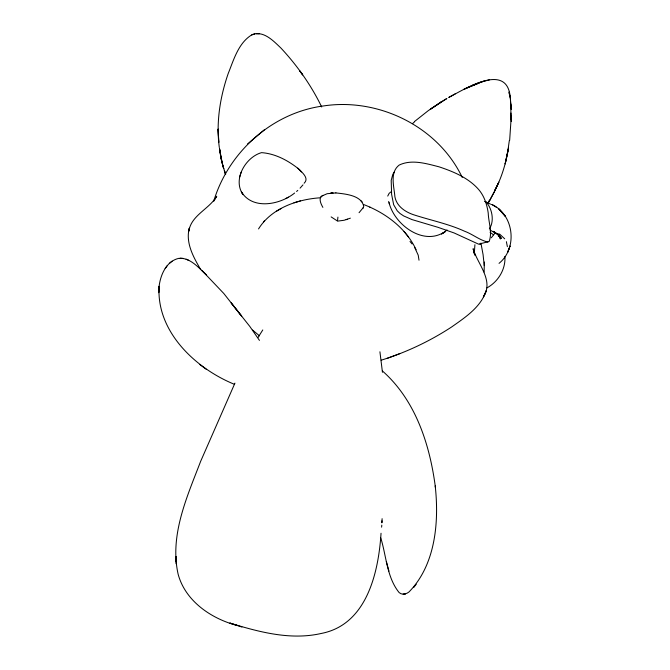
<?xml version="1.0" encoding="UTF-8"?>
<svg xmlns="http://www.w3.org/2000/svg" width="670" height="670" viewBox="0 0 670 670"><rect width="100%" height="100%" fill="white"/><g stroke="black" fill="none" stroke-linecap="round" stroke-linejoin="round"><path stroke-width="1" d="M510.875 119.394L510.875 113.046M509.652 140.39L511.294 115.717M484.36 262.012L484.1 272.037M381.984 520.799L381.892 522.826L382.109 518.689M381.037 533.261C378.533 572.473 366.833 624.733 321.231 633.46C290.696 640.478 259.089 632.053 229.835 623.033L241.912 627.036M381.607 527.173L381.791 525.138M474.913 244.718L474.31 253.252M337.931 217.097L337.487 221.041L331.139 216.896M486.319 290.562L483.397 296.81C494.226 280.537 477.45 263.921 473.112 248.729L474.938 255.169L474.134 251.493L474.218 253.578M508.229 148.321L509.3 140.65M304.113 183.245C309.28 178.513 302.664 173.095 299.54 169.661C288.753 160.842 275.63 153.623 261.526 152.643C245.672 157.065 232.297 179.594 243.059 194.618L241.351 191.762C252.59 210.288 280.186 204.727 294.616 193.035M508.522 148.162C505.934 162.927 501.864 177.575 494.577 190.766L498.84 182.131L494.837 190.917L488.162 202.96M363.751 206.67C361.875 195.188 345.058 193.973 335.838 192.91M387.729 196.084L389.136 193.354L391.297 191.628M239.684 176.897L241.217 172.14M486.177 290.889C480.633 307.337 465.198 317.413 451.664 326.952C429.855 341.214 406.037 352.47 381.163 360.2M258.536 228.922C271.241 208.487 296.802 199.442 319.825 197.817M322.89 195.364C317.781 197.7 320.93 203.915 322.873 207.382M234.935 383.139L200.64 461.354C186.98 497.006 169.368 535.472 178.161 574.324C185.473 601.325 211.586 618.887 237.44 625.554M213.797 200.941C228.721 151.721 272.539 112.485 323.928 105.877C378.944 97.686 438.096 126.68 462.241 177.441M489.77 200.548L494.393 191.628M488.371 202.675L489.334 200.841L488.246 202.549M359.053 212.7L363.358 207.499M362.889 208.362L363.483 207.29M257.958 337.621L262.774 329.95M241.234 315.603L223.78 293.468L201.913 270.487L206.293 274.759C198.613 267.858 190.23 257.247 178.655 258.385C166.353 261.233 160.473 274.884 159.117 286.291C156.185 331.675 195.632 368.559 234.609 384.387M213.889 200.975L216.72 196.226C209.258 209.09 191.143 215.304 188.839 231.158L189.283 228.21C185.406 242.976 193.546 257.314 200.732 269.642M487.559 203.63L489.669 200.347M394.479 171.872L392.796 174.384L391.196 180.389L391.615 194.384L393.659 204.719L397.251 210.824L400.049 213.512L403.658 215.933L411.983 219.584L437.962 227.306L454.126 232.959L478.598 244.173L489.125 241.51C492.592 232.557 488.497 222.314 488.221 213.018C486.99 204.626 484.351 196.184 478.757 189.635C468.464 177.826 453.464 171.604 438.934 166.788C426.271 163.589 411.69 159.066 399.194 165.063C389.521 172.458 394.102 186.57 394.898 196.787C396.749 206.821 406.255 212.641 415.35 215.304C431.79 220.53 448.841 224.031 464.603 231.242C472.635 234.173 479.544 240.17 487.886 242.046M495.507 232.482L491.311 237.783M380.736 537.859C386.381 555.941 386.791 577.372 399.136 592.582C401.908 595.161 406.196 594.19 408.901 592.045C435.567 564.885 439.185 521.989 435.207 485.926M167.039 265.931L165.163 268.544M320.469 197.524L321.089 196.695M413.683 587.54L416.229 584.232M300.076 188.144L302.982 184.878M263.578 221.803L264.457 220.84M499.041 263.36C517.902 248.067 514.007 214.442 491.713 204.409L496.118 207.089M447.066 229.978C425.936 247.816 394.764 225.815 389.052 202.708M296.584 191.486L297.781 190.389M412.469 123.665L414.579 121.764M489.376 228.905C494.661 221.1 492.165 208.219 485.775 201.636L484.762 201.444L490.624 204.183M264.6 129.553L247.439 144.109M414.428 121.588L428.289 110.634L441.957 101.513M169.301 263.436L172.106 261.149M321.935 195.983L327.186 193.697L335.938 192.91M486.964 287.882C498.12 281.794 505.817 269.281 504.895 256.434M281.006 208.63L276.383 211.268M449.135 97.217C464.98 89.11 507.693 61.414 510.297 97.962M448.691 97.477L455.298 93.792M285.981 198.421L288.544 197.131M479.871 244.223L481.094 243.646M251.753 34.957L254.675 33.952M337.981 221.075L344.129 220.263L350.377 218.152M386.699 358.559L399.739 353.643M479.243 83.03L464.076 89.177L477.769 83.239L471.613 85.785L482.777 81.573L489.385 79.872M300.403 200.908L293.929 202.817M479.687 82.552L484.728 80.978M346.147 219.668L347.588 219.241M403.156 594.164L404.328 594.089M256.225 33.726L259.19 33.827M180.188 258.226L183.17 258.402M490.105 230.078L498.773 234.91L493.321 231.351L499.326 235.589M363.894 204.635C385.719 213.001 406.07 228.177 416.129 249.776M188.697 260.337L186.093 259.173M369.823 207.139L370.435 207.432M490.097 232.314L493.413 234.768M199.895 364.572L206.084 369.162M259.458 335.812L252.515 330.034M499.502 233.981L504.694 238.813M382.394 370.937C415.676 400.3 429.88 444.721 435.425 487.467M361.004 200.807L362.093 201.913M297.781 168.153L301.458 171.989M498.044 234.458L501.378 238.403L498.547 233.939L500.406 238.997L499.276 235.044M410.015 241.46L412.058 243.947M408.482 236.979L404.085 231.552M241.736 316.232L231.167 302.941L249.86 326.499L259.441 340.385M414.764 247.691L418.214 255.178L419.01 260.203M321.692 106.974C311.274 85.425 297.271 65.601 280.965 48.098C273.494 40.979 263.745 30.477 252.356 34.522C238.487 42.545 233.78 59.722 228.16 73.658C220.011 97.301 215.966 122.644 219.325 147.576M225.664 174.326L222.884 165.766M225.606 174.208L224.308 170.59L225.497 174.351M506.394 241.686L507.374 246.652M388.642 201.452L389.58 204.517M386.339 561.468L388.952 571.116M222.39 163.798L219.475 148.439L221.083 158.581L223.663 168.606L221.083 158.581L219.593 149.033M509.158 92.602L509.904 96.371M508.991 92.016L510.448 99.512L511.294 109.336M480.934 243.118L483.087 254.684L484.226 265.613M379.923 351.784L382.444 372.277M498.22 234.316L498.472 236.393L498.329 234.333M510.448 99.512L511.26 121.471M510.825 103.951L511.143 108.816M176.126 563.738L175.976 556.427L176.068 561.535M158.907 289.005L158.706 292.673L159.117 286.291L158.907 289.005M508.371 148.455L505.197 163.798L508.371 148.455M509.97 246.133L507.801 252.062L509.97 246.133M440.751 102.209L430.274 109.269L446.882 98.498L440.751 102.209M444.855 232.029L441.605 233.922L444.855 232.029M405.484 593.796L404.303 594.005L405.484 593.796M332.881 192.968L330.645 193.153L332.94 192.968M500.021 210.238L498.823 208.948L505.574 216.594L500.021 210.238M302.614 74.797L299.984 71.154L302.614 74.797M218.755 142.325L218.152 129.193L218.755 142.325"/></g></svg>
